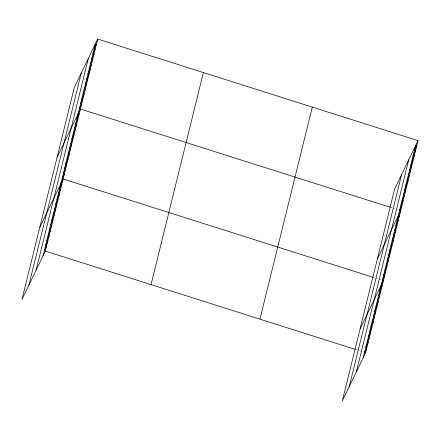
<?xml version="1.0" encoding="UTF-8"?>
<svg xmlns="http://www.w3.org/2000/svg" width="440" height="440" viewBox="0 0 440 440"><rect width="100%" height="100%" fill="white"/><g stroke="black" fill="none" stroke-linecap="round" stroke-linejoin="round"><path stroke-width="0.33" stroke-dasharray="2.2 1.65" d="M390.935 207.499L392.238 207.911M392.893 208.12L394.851 208.742M396.154 209.154L398.767 209.979M375.611 278.091L377.57 278.713M378.873 279.125L381.486 279.956M355.856 349.564L363.682 352.05"/><path stroke-width="0.66" d="M28.919 285.06L81.279 73.018M36.047 270.309L88.407 58.267M42.971 255.998L95.332 43.956M97.702 39.05L74.36 87.329L22 299.37L45.342 251.091L97.702 39.05L418 140.63L365.64 352.671L342.298 400.95L394.658 188.909L418 140.63M151.041 284.614L203.401 72.567M259.941 319.149L312.301 107.107M349.217 386.639L401.577 174.597M356.351 371.888L408.711 159.847M363.27 357.577L415.63 145.53M94.094 48.95L96.465 44.044M92.862 53.95L95.233 49.044M91.625 58.949L94.001 54.043M90.392 63.949L92.763 59.043M89.161 68.942L91.531 64.037M87.923 73.942L90.293 69.036M86.691 78.942L89.062 74.036M85.454 83.941L87.83 79.035M84.222 88.935L86.592 84.029M82.989 93.934L85.36 89.029M81.752 98.934L84.123 94.028M80.52 103.934L82.891 99.028M79.283 108.928L81.659 104.022M57.079 157.305L80.421 109.021L390.28 207.29M76.819 118.927L79.189 114.021M75.581 123.926L77.951 119.02M74.349 128.92L76.72 124.014M73.112 133.92L75.488 129.013M71.88 138.919L74.25 134.013M70.647 143.919L73.018 139.013M69.41 148.913L71.781 144.007M68.178 153.912L70.549 149.006M66.941 158.912L69.317 154.006M65.709 163.911L68.079 159.005M64.477 168.905L66.847 164.005M63.239 173.905L65.61 168.999M62.007 178.904L64.377 173.998M39.804 227.277L63.146 178.998L373.654 277.47M59.499 189.052L61.87 184.146M58.229 194.2L60.599 189.294M56.958 199.347L59.329 194.447M55.688 204.501L58.058 199.595M54.412 209.649L56.788 204.743M53.141 214.797L55.512 209.897M51.871 219.951L54.241 215.045M50.6 225.099L52.971 220.193M49.33 230.247L51.7 225.341M48.054 235.4L50.43 230.494M46.783 240.548L49.154 235.642M45.513 245.696L47.883 240.79M44.242 250.844L46.613 245.944M414.392 150.53L416.768 145.624M413.16 155.529L415.531 150.623M411.928 160.529L414.299 155.623M410.691 165.523L413.061 160.622M409.459 170.522L411.829 165.616M408.221 175.522L410.597 170.615M406.989 180.521L409.36 175.615M405.757 185.521L408.127 180.615M404.52 190.514L406.89 185.609M403.288 195.514L405.658 190.608M402.05 200.514L404.426 195.608M400.818 205.513L403.189 200.607M399.586 210.507L401.957 205.601M377.382 258.885L400.719 210.601L399.416 210.188M397.117 220.506L399.487 215.6M395.879 225.506L398.255 220.6M394.647 230.5L397.018 225.594M393.415 235.499L395.786 230.593M392.178 240.499L394.548 235.593M390.945 245.498L393.316 240.592M389.708 250.492L392.084 245.586M388.476 255.492L390.847 250.586M387.244 260.491L389.615 255.585M386.007 265.49L388.377 260.585M384.775 270.485L387.145 265.579M383.537 275.484L385.913 270.578M382.305 280.484L384.675 275.578M360.102 328.856L383.444 280.577L382.14 280.159M379.797 290.631L382.173 285.725M378.527 295.779L380.897 290.873M377.256 300.927L379.627 296.027M375.986 306.081L378.356 301.175M374.715 311.229L377.086 306.323M373.439 316.377L375.815 311.471M372.168 321.53L374.539 316.624M370.898 326.678L373.269 321.772M369.627 331.826L371.998 326.92M368.357 336.974L370.728 332.074M367.081 342.127L369.457 337.222M365.811 347.276L368.181 342.37M364.54 352.424L366.911 347.518M45.342 251.091L355.201 349.36M364.337 352.259L365.64 352.671"/></g></svg>
